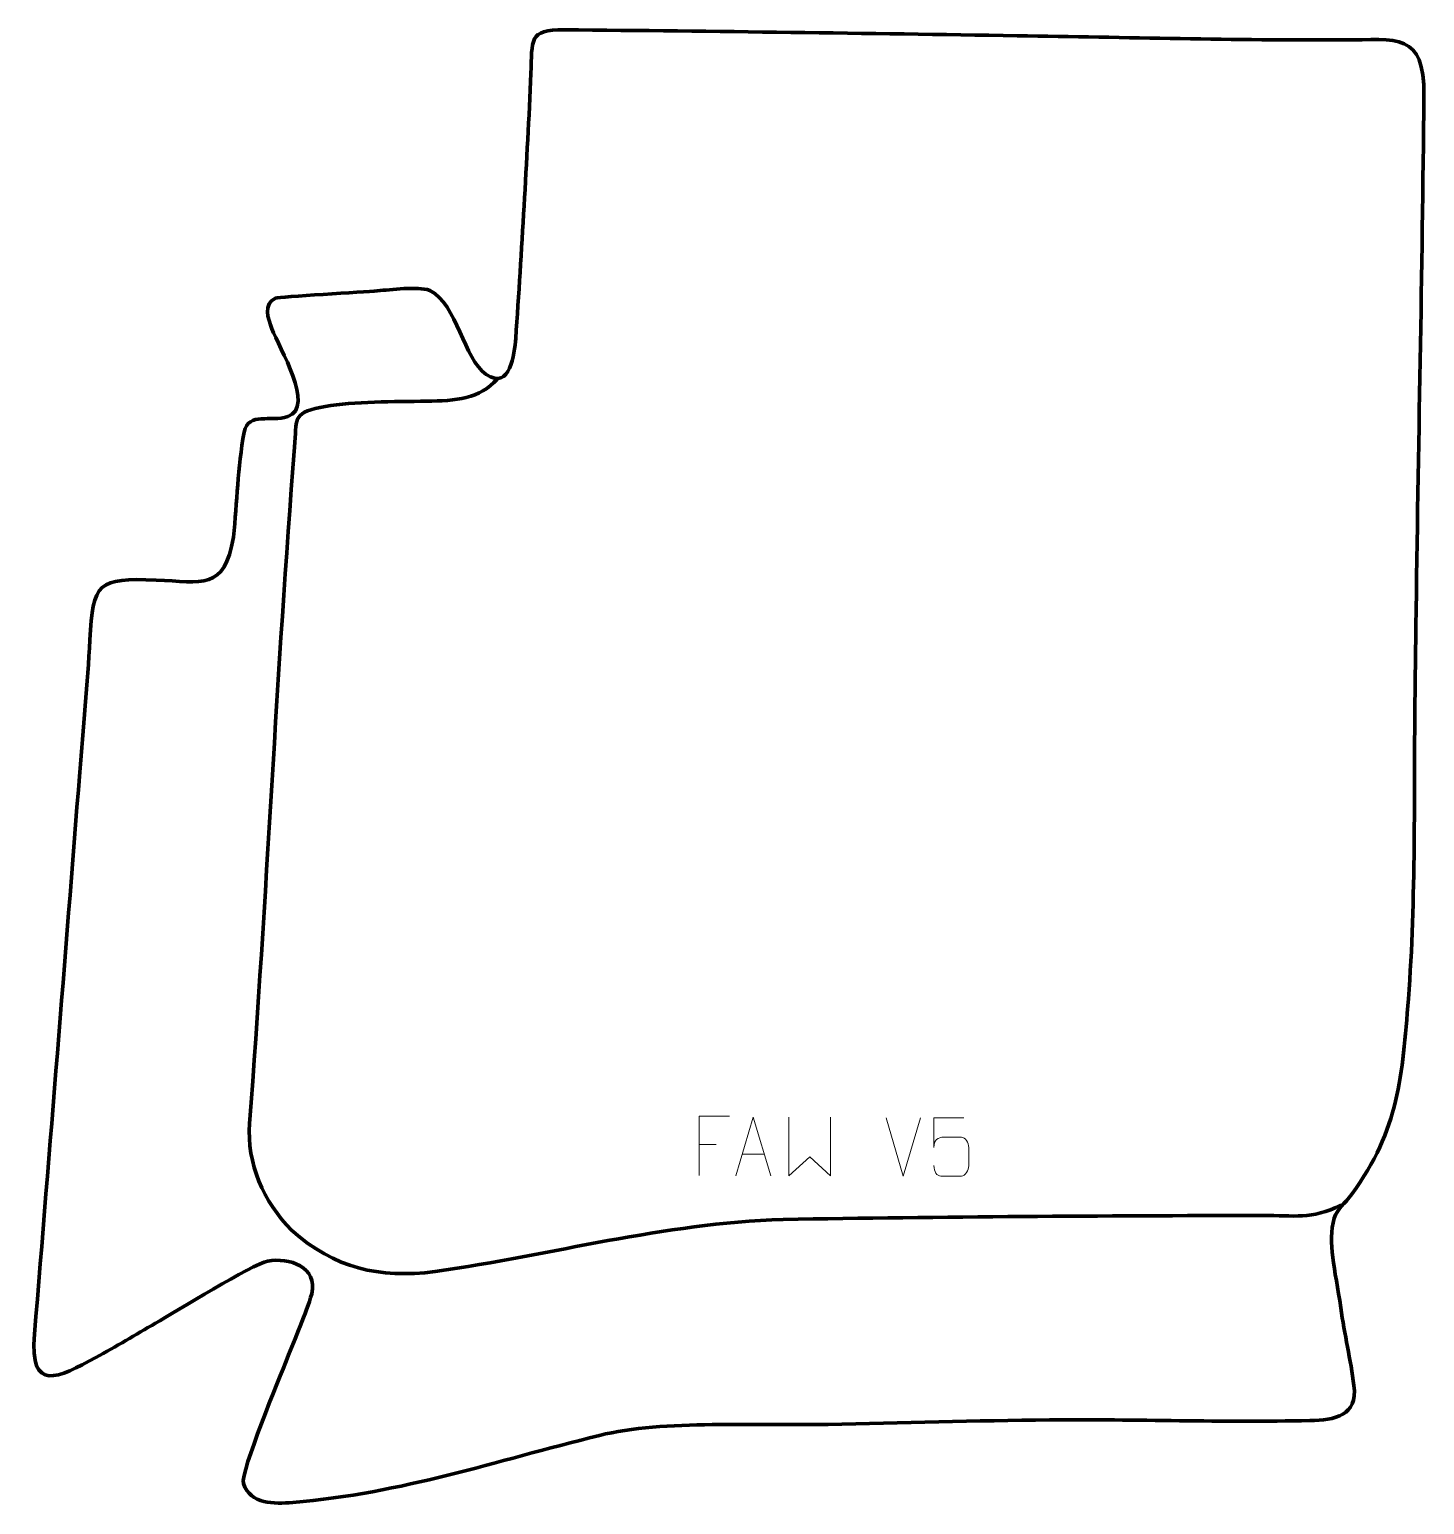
# Model space of a CAD drawing. Header units: millimetres. Extents: x 947 to 1543, y 23 to 653.
import ezdxf

# ---------------------------------------------------------------- set-up
doc = ezdxf.new("R2010")
doc.units = ezdxf.units.MM
doc.header["$MEASUREMENT"] = 0
doc.layers.add('layer 2', color=7, linetype='Continuous')
doc.layers.add('layer 3', color=7, linetype='Continuous')

msp = doc.modelspace()

# ---------------------------------------------------------------- linework, layer by layer
at = {"layer": 'layer 2', "color": 142, "lineweight": 158}
msp.add_open_spline([(1507.1063, 150.5184), (1493.8892, 144.0712), (1487.4277, 146.1271), (1473.3303, 146.0857), (1473.3303, 146.0857), (1405.1698, 145.8631), (1336.7815, 145.5683), (1268.6387, 144.3545), (1268.6387, 144.3545), (1216.5817, 142.5812), (1170.6593, 129.3838), (1120.021, 122.0524), (1120.021, 122.0524), (1095.7499, 119.2499), (1077.305, 123.231), (1058.6557, 139.7259), (1058.6557, 139.7259), (1046.664, 151.8092), (1039.4134, 168.2712), (1040.7296, 185.3347), (1040.7296, 185.3347), (1048.0583, 281.5189), (1052.2396, 377.946), (1059.941, 474.2026), (1059.941, 474.2026), (1060.8907, 486.0724), (1058.7413, 488.5613), (1070.8196, 491.1334), (1070.8196, 491.1334), (1082.4175, 493.6033), (1099.4481, 493.5565), (1113.7534, 493.7686), (1113.7534, 493.7686), (1126.7902, 493.9618), (1137.2728, 494.1013), (1145.0699, 501.865), (1145.0699, 501.865), (1145.611, 502.4038), (1146.1511, 502.9443), (1146.6924, 503.4834)], degree=3, knots=[0, 0, 0, 0, 0.09090909, 0.09090909, 0.09090909, 0.09090909, 0.18181818, 0.18181818, 0.18181818, 0.18181818, 0.27272727, 0.27272727, 0.27272727, 0.27272727, 0.36363636, 0.36363636, 0.36363636, 0.36363636, 0.45454545, 0.45454545, 0.45454545, 0.45454545, 0.54545455, 0.54545455, 0.54545455, 0.54545455, 0.63636364, 0.63636364, 0.63636364, 0.63636364, 0.72727273, 0.72727273, 0.72727273, 0.72727273, 0.81818182, 0.81818182, 0.81818182, 0.81818182, 1, 1, 1, 1], dxfattribs=at)
at = {"layer": 'layer 3', "color": 242, "lineweight": 158}
msp.add_open_spline([(1095.256, 540.9376), (1090.01, 540.5532), (1053.451, 538.3697), (1051.7521, 537.8092), (1051.7521, 537.8092), (1046.4644, 535.2951), (1048.5479, 529.1907), (1050.219, 524.7508), (1050.219, 524.7508), (1053.2543, 516.6869), (1068.965, 491.5283), (1057.043, 487.2646), (1057.043, 487.2646), (1049.7866, 484.6695), (1040.1827, 489.4974), (1038.3991, 480.5999), (1038.3991, 480.5999), (1035.5264, 465.0349), (1035.4811, 451.1118), (1033.8124, 435.7499), (1033.8124, 435.7499), (1029.9718, 412.6839), (1020.5468, 416.6448), (1000.7357, 417.4376), (1000.7357, 417.4376), (976.0969, 418.4235), (973.6316, 416.3576), (972.4692, 391.8493), (972.4692, 391.8493), (971.5965, 373.449), (969.621, 353.8449), (968.1638, 335.3579), (968.1638, 335.3579), (961.853, 255.3884), (955.4354, 175.3199), (948.797, 95.3795), (948.797, 95.3795), (946.6857, 69.9554), (958.9938, 76.7463), (974.9987, 85.3736), (974.9987, 85.3736), (983.6479, 90.0359), (991.9739, 95.107), (1000.4816, 99.9968), (1000.4816, 99.9968), (1008.8581, 104.7952), (1042.0096, 125.3057), (1048.4447, 126.5372), (1048.4447, 126.5372), (1057.4943, 128.2691), (1070.1409, 124.1213), (1067.2413, 112.5685), (1067.2413, 112.5685), (1064.9533, 104.2984), (1059.9353, 93.3878), (1056.7288, 84.9057), (1056.7288, 84.9057), (1053.6741, 77.0145), (1036.7755, 36.6012), (1038.0765, 31.549), (1038.0765, 31.549), (1041.2287, 22.6027), (1051.0883, 22.8864), (1059.1657, 23.4577), (1059.1657, 23.4577), (1106.3943, 27.4872), (1144.9468, 41.0064), (1190.1479, 52.1119), (1190.1479, 52.1119), (1217.5641, 58.8479), (1258.6404, 56.1719), (1287.8653, 56.826), (1287.8653, 56.826), (1319.3734, 57.5311), (1350.867, 58.4032), (1382.3832, 58.7359), (1382.3832, 58.7359), (1419.469, 59.1026), (1456.3562, 57.5688), (1493.6299, 58.4553), (1493.6299, 58.4553), (1504.416, 58.7216), (1514.092, 60.2986), (1512.5117, 73.422), (1512.5117, 73.422), (1511.0885, 84.4227), (1508.4608, 95.3335), (1506.8746, 106.5733), (1506.8746, 106.5733), (1504.4887, 123.4789), (1501.0175, 134.2794), (1504.0815, 144.9042), (1504.0815, 144.9042), (1505.1583, 148.6381), (1508.6097, 151.0821), (1511.5366, 155.0851), (1511.5366, 155.0851), (1531.868, 182.8911), (1533.1395, 205.6602), (1535.7781, 238.5693), (1535.7781, 238.5693), (1539.0587, 281.3516), (1538.034, 326.2605), (1538.6043, 369.3424), (1538.6043, 369.3424), (1538.7302, 378.8572), (1538.8562, 388.3719), (1538.9821, 397.8867), (1538.9821, 397.8867), (1539.9915, 473.3316), (1541.6793, 548.8186), (1542.3904, 624.2563), (1542.3904, 624.2563), (1542.6487, 651.6516), (1531.0185, 648.18), (1507.9751, 648.0948), (1507.9751, 648.0948), (1461.5604, 647.923), (1415.1005, 649.2002), (1368.6898, 649.9222), (1368.6898, 649.9222), (1304.1772, 650.9164), (1239.6654, 651.856), (1175.1474, 652.4263), (1175.1474, 652.4263), (1159.5597, 652.5625), (1161.5541, 648.0727), (1160.9211, 633.8313), (1160.9211, 633.8313), (1159.2071, 596.1993), (1157, 558.1688), (1154.3906, 520.5871), (1154.3906, 520.5871), (1153.9421, 514.1267), (1152.0147, 498.2498), (1141.8396, 505.2012), (1141.8396, 505.2012), (1132.0214, 511.9088), (1129.6055, 535.0496), (1117.6929, 541.1579), (1117.6929, 541.1579), (1112.0532, 542.9554), (1101.3773, 541.4489), (1095.256, 540.9376)], degree=3, knots=[0, 0, 0, 0, 0.02702703, 0.02702703, 0.02702703, 0.02702703, 0.05405405, 0.05405405, 0.05405405, 0.05405405, 0.08108108, 0.08108108, 0.08108108, 0.08108108, 0.10810811, 0.10810811, 0.10810811, 0.10810811, 0.13513514, 0.13513514, 0.13513514, 0.13513514, 0.16216216, 0.16216216, 0.16216216, 0.16216216, 0.18918919, 0.18918919, 0.18918919, 0.18918919, 0.21621622, 0.21621622, 0.21621622, 0.21621622, 0.24324324, 0.24324324, 0.24324324, 0.24324324, 0.27027027, 0.27027027, 0.27027027, 0.27027027, 0.2972973, 0.2972973, 0.2972973, 0.2972973, 0.32432432, 0.32432432, 0.32432432, 0.32432432, 0.35135135, 0.35135135, 0.35135135, 0.35135135, 0.37837838, 0.37837838, 0.37837838, 0.37837838, 0.40540541, 0.40540541, 0.40540541, 0.40540541, 0.43243243, 0.43243243, 0.43243243, 0.43243243, 0.45945946, 0.45945946, 0.45945946, 0.45945946, 0.48648649, 0.48648649, 0.48648649, 0.48648649, 0.51351351, 0.51351351, 0.51351351, 0.51351351, 0.54054054, 0.54054054, 0.54054054, 0.54054054, 0.56756757, 0.56756757, 0.56756757, 0.56756757, 0.59459459, 0.59459459, 0.59459459, 0.59459459, 0.62162162, 0.62162162, 0.62162162, 0.62162162, 0.64864865, 0.64864865, 0.64864865, 0.64864865, 0.67567568, 0.67567568, 0.67567568, 0.67567568, 0.7027027, 0.7027027, 0.7027027, 0.7027027, 0.72972973, 0.72972973, 0.72972973, 0.72972973, 0.75675676, 0.75675676, 0.75675676, 0.75675676, 0.78378378, 0.78378378, 0.78378378, 0.78378378, 0.81081081, 0.81081081, 0.81081081, 0.81081081, 0.83783784, 0.83783784, 0.83783784, 0.83783784, 0.86486486, 0.86486486, 0.86486486, 0.86486486, 0.89189189, 0.89189189, 0.89189189, 0.89189189, 0.91891892, 0.91891892, 0.91891892, 0.91891892, 0.94594595, 0.94594595, 0.94594595, 0.94594595, 1, 1, 1, 1], dxfattribs=at)
at = {"layer": 'layer 3', "color": 250, "lineweight": 9}
for points, knots in [([(1245.7722, 188.421), (1245.7722, 188.421), (1232.713, 188.421), (1232.713, 188.421), (1232.713, 188.421), (1232.713, 188.421), (1232.713, 163.1083), (1232.713, 163.1083)], [0, 0, 0, 0, 0.33333333, 0.33333333, 0.33333333, 0.33333333, 1, 1, 1, 1]), ([(1248.4922, 163.0191), (1248.4922, 163.0191), (1255.8632, 187.9726), (1255.8632, 187.9726), (1255.8632, 187.9726), (1255.8632, 187.9726), (1263.4331, 163.0191), (1263.4331, 163.0191)], [0, 0, 0, 0, 0.33333333, 0.33333333, 0.33333333, 0.33333333, 1, 1, 1, 1]), ([(1271.147, 187.9677), (1271.147, 187.9677), (1271.147, 163.0097), (1271.147, 163.0097), (1271.147, 163.0097), (1271.147, 163.0097), (1279.9897, 171.0744), (1279.9897, 171.0744), (1279.9897, 171.0744), (1279.9897, 171.0744), (1288.8321, 163.0103), (1288.8321, 163.0103), (1288.8321, 163.0103), (1288.8321, 163.0103), (1288.8321, 187.9677), (1288.8321, 187.9677)], [0, 0, 0, 0, 0.2, 0.2, 0.2, 0.2, 0.4, 0.4, 0.4, 0.4, 0.6, 0.6, 0.6, 0.6, 1, 1, 1, 1]), ([(1345.8926, 187.762), (1345.8926, 187.762), (1333.0409, 187.762), (1333.0409, 187.762), (1333.0409, 187.762), (1333.0412, 183.5314), (1333.0412, 179.3005), (1333.0409, 175.0693), (1333.0409, 175.0693), (1333.0406, 178.3794), (1334.6716, 179.4512), (1337.4836, 179.5117), (1337.4836, 179.5117), (1339.9232, 179.512), (1342.3627, 179.512), (1344.8019, 179.5117), (1344.8019, 179.5117), (1346.4517, 179.5185), (1347.9266, 177.138), (1347.9551, 175.0693), (1347.9551, 175.0693), (1347.9548, 172.482), (1347.9548, 169.8944), (1347.9551, 167.3067), (1347.9551, 167.3067), (1348.0013, 165.3473), (1346.5019, 162.911), (1344.876, 162.8525), (1344.876, 162.8525), (1342.9195, 162.8528), (1338.0245, 162.8528), (1336.0675, 162.8525), (1336.0675, 162.8525), (1334.222, 162.8437), (1333.1149, 164.8085), (1333.0941, 167.3596)], [0, 0, 0, 0, 0.1, 0.1, 0.1, 0.1, 0.2, 0.2, 0.2, 0.2, 0.3, 0.3, 0.3, 0.3, 0.4, 0.4, 0.4, 0.4, 0.5, 0.5, 0.5, 0.5, 0.6, 0.6, 0.6, 0.6, 0.7, 0.7, 0.7, 0.7, 0.8, 0.8, 0.8, 0.8, 1, 1, 1, 1])]:
    msp.add_open_spline(points, degree=3, knots=knots, dxfattribs=at)
for points in [[(1319.9761, 162.8017), (1319.9761, 162.8017), (1312.6543, 187.7553), (1312.6543, 187.7553)], [(1327.298, 187.7553), (1327.298, 187.7553), (1319.9762, 162.8017), (1319.9762, 162.8017)], [(1232.713, 176.3704), (1232.713, 176.3704), (1239.9843, 176.3704), (1239.9843, 176.3704)], [(1251.2148, 172.2685), (1251.2148, 172.2685), (1260.7105, 172.2685), (1260.7105, 172.2685)]]:
    msp.add_open_spline(points, degree=3, dxfattribs=at)

doc.saveas('drawing.dxf')
